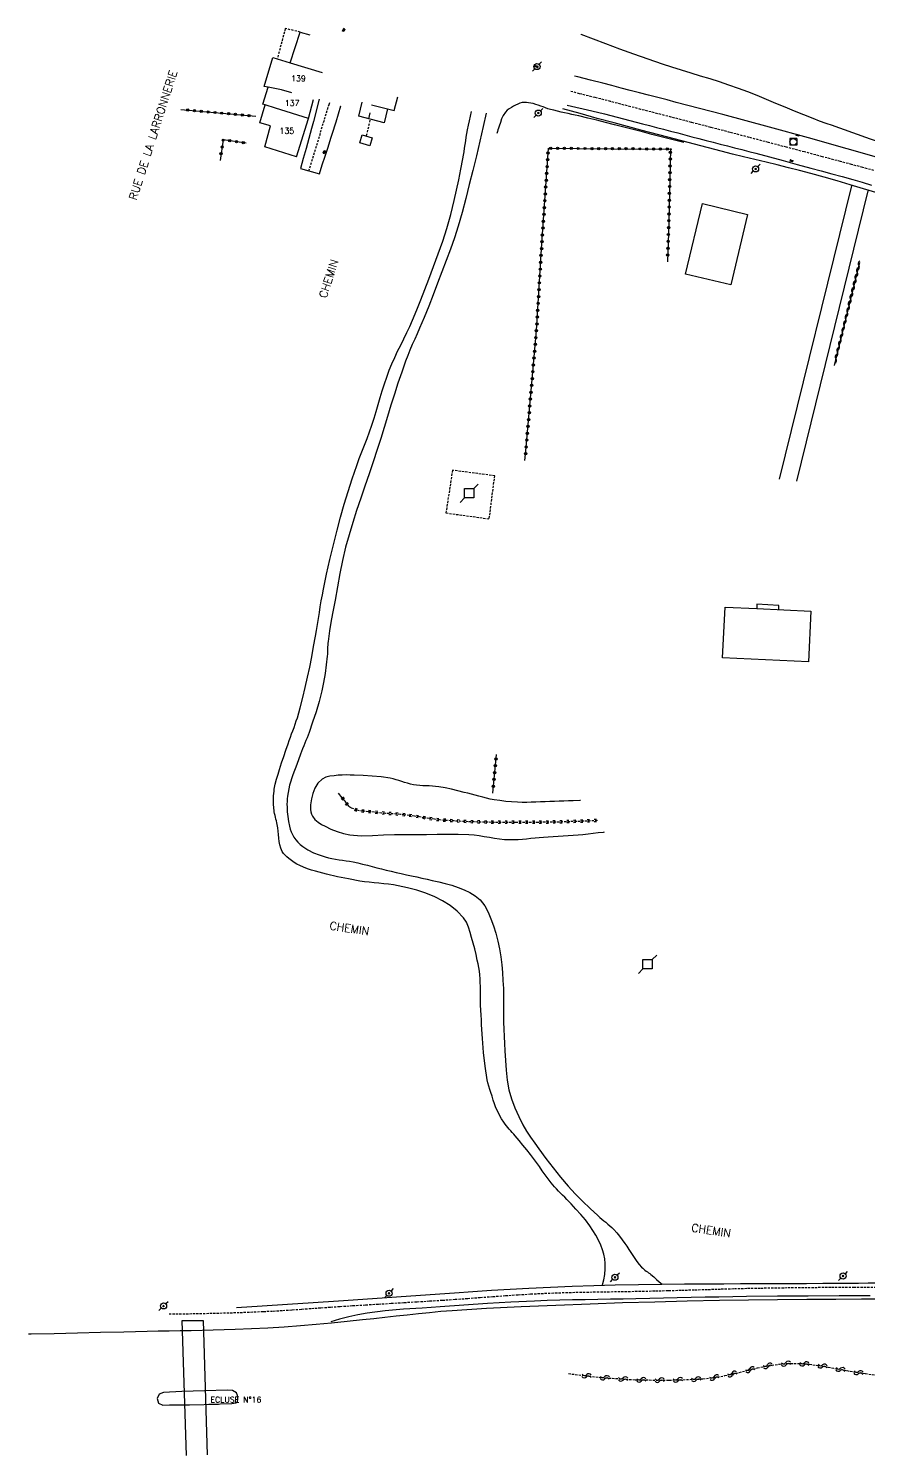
# Model space of a CAD drawing. Header units: millimetres. Extents: x 168000 to 169000, y 126998 to 128000.
# Drawn here: x 168323.3 to 168507, y 127029.2 to 127341.3 of the extents above; entities that cross this region are included whole.
import ezdxf
from ezdxf.enums import TextEntityAlignment as Align

# ---------------------------------------------------------------- set-up
doc = ezdxf.new("R2010")
doc.units = ezdxf.units.MM
doc.linetypes.add('DASHED', pattern=[0.75, 0.5, -0.25])
doc.layers.get('0').update_dxf_attribs({"linetype": 'CONTINUOUS'})
for name, color, linetype in [('barrage', 7, 'CONTINUOUS'), ('W0001', 6, 'DASHED'), ('W0008', 7, 'CONTINUOUS'), ('W0014', 7, 'CONTINUOUS'), ('W0071', 7, 'CONTINUOUS'), ('W0101', 7, 'CONTINUOUS'), ('W0104', 1, 'CONTINUOUS'), ('W0112', 1, 'DASHED'), ('W0211', 2, 'CONTINUOUS'), ('W0214', 2, 'CONTINUOUS'), ('W0220', 5, 'DASHED'), ('W0310', 3, 'CONTINUOUS'), ('W0323', 7, 'CONTINUOUS'), ('W0401', 7, 'CONTINUOUS'), ('W0420', 7, 'CONTINUOUS'), ('W0473', 7, 'CONTINUOUS'), ('W0500', 5, 'DASHED'), ('W0510', 5, 'CONTINUOUS'), ('W0600', 7, 'CONTINUOUS'), ('W0988', 4, 'CONTINUOUS'), ('W0989', 7, 'CONTINUOUS'), ('W0991', 7, 'CONTINUOUS'), ('W1102', 7, 'CONTINUOUS')]:
    doc.layers.add(name, color=color, linetype=linetype)
doc.styles.get("Standard").update_dxf_attribs({"font": 'romans.shx', "width": 0.85})

# ---------------------------------------------------------------- blocks, each defined once
blk = doc.blocks.new('T401')
for p, q in [((-0.3, 0.3), (0, 0.3)), ((-0.3, -0.25), (-0.3, 0.3)), ((-0.3, 0.15), (0, 0.15)), ((-0.3, 0), (0, 0)), ((0, 0.3), (0, -0.25)), ((-0.3, -0.15), (0, -0.15)), ((-0.3, -0.25), (-0.3, -0.3)), ((-0.3, -0.3), (0, -0.3)), ((0, -0.3), (0, -0.25))]:
    blk.add_line(p, q)
blk = doc.blocks.new('T420')
for p, q in [((0.75, 0.75), (-0.75, 0.75)), ((-0.75, 0.75), (-0.75, -0.75)), ((0.75, 0.75), (0.75, -0.75)), ((0.75, -0.75), (-0.75, -0.75))]:
    blk.add_line(p, q)
blk.add_ellipse((0, 0), major_axis=(-0.53, 0.53), ratio=1, start_param=3.926991, end_param=10.210176)
blk = doc.blocks.new('T473')
for p, q in [((-0.166667, 0.166667), (0.166667, -0.166667)), ((-0.166667, -0.166667), (0.166667, 0.166667)), ((0.500001, 0.500001), (1.000002, 1.000002)), ((-1.000002, -1.000002), (-0.500001, -0.500001))]:
    blk.add_line(p, q)
blk.add_ellipse((0, 0), major_axis=(0.471405, 0.471405), ratio=1, start_param=5.4977871438, end_param=11.780972451)
blk = doc.blocks.new('T600')
for p, q in [((-0.999999, 0.999999), (0.999999, 0.999999)), ((-0.999999, -0.999999), (-0.999999, 0.999999)), ((0.999999, 0.999999), (1.999998, 1.999998)), ((0.999999, 0.999999), (0.999999, -0.999999)), ((-0.999999, -0.999999), (-1.999998, -1.999998)), ((0.999999, -0.999999), (-0.999999, -0.999999))]:
    blk.add_line(p, q)
blk = doc.blocks.new('t310o')
at = {"color": 0, "linetype": 'Continuous'}
for centre, start, end in [((-0.5, 0.38), 216.8699, 323.1304), ((0.5, -0.37), 36.8699, 143.1303)]:
    blk.add_arc(centre, 0.625, start, end, dxfattribs=at)
blk = doc.blocks.new('t323o')
at = {"color": 0, "linetype": 'Continuous'}
for radius in [0.25, 0.15]:
    blk.add_circle((0, 0), radius, dxfattribs=at)
blk = doc.blocks.new('t220o')
at = {"color": 0, "linetype": 'Continuous'}
for p, q in [((-0.25, 0.25), (0.25, 0.25)), ((-0.25, -0.25), (0.25, -0.25))]:
    blk.add_line(p, q, dxfattribs=at)
blk = doc.blocks.new('t500o')
at = {"color": 0, "linetype": 'Continuous'}
for centre, start, end in [((-0.5, 0.625), 216.8699, 323.1301), ((0.5, -0.125), 36.8699, 143.1301), ((0.5, -0.625), 36.8699, 143.1301), ((-0.5, 0.125), 216.8699, 323.1301)]:
    blk.add_arc(centre, 0.625, start, end, dxfattribs=at)

msp = doc.modelspace()

# ---------------------------------------------------------------- linework, layer by layer
at = {"layer": 'barrage'}
for points in [[(168357.82, 127029.15), (168356.9, 127058.67), (168361.47, 127058.7), (168362.38, 127029.27)], [(168362.71, 127040.34), (168367.79, 127040.55), (168368.73, 127040.69), (168368.97, 127040.93), (168369.08, 127041.36), (168369, 127042.26), (168368.78, 127042.85), (168367.89, 127043.34), (168366.81, 127043.42), (168361.76, 127043.28), (168356.79, 127043.17), (168352.8, 127042.9), (168351.88, 127042.55), (168351.39, 127041.63), (168351.74, 127040.58), (168352.63, 127040.18), (168354.12, 127040.2), (168358.5, 127040.2), (168364.84, 127040.37)]]:
    msp.add_lwpolyline(points, dxfattribs=at)
at = {"layer": 'W0001'}
for points in [[(168508.25, 127310.23), (168505.81, 127310.9), (168503.37, 127311.55), (168500.92, 127312.2), (168496.99, 127313.26), (168493.05, 127314.3), (168489.12, 127315.33), (168485.18, 127316.36), (168480.97, 127317.47), (168476.75, 127318.57), (168472.54, 127319.67), (168468.33, 127320.76), (168466.12, 127321.34), (168463.9, 127321.91), (168461.69, 127322.47), (168459.48, 127323.04), (168457.27, 127323.61), (168455.06, 127324.18), (168452.85, 127324.75), (168450.64, 127325.33), (168447.25, 127326.19), (168443.85, 127327.04), (168441.9, 127327.55)], [(168384.63, 127310.09), (168385.48, 127312.94), (168386.33, 127315.77), (168387.19, 127318.61), (168388.06, 127321.44), (168389.05, 127324.67), (168389.23, 127325.13)], [(168508.78, 127065.86), (168503.97, 127065.89), (168498.82, 127065.88), (168493.66, 127065.84), (168488.5, 127065.78), (168483.34, 127065.7), (168480.46, 127065.64), (168477.58, 127065.57), (168474.7, 127065.49), (168471.82, 127065.4), (168468.94, 127065.32), (168466.07, 127065.23), (168463.19, 127065.15), (168460.31, 127065.08), (168457.25, 127065.01), (168454.2, 127064.96), (168451.15, 127064.91), (168448.1, 127064.87), (168445.05, 127064.81), (168442, 127064.75), (168438.94, 127064.66), (168435.89, 127064.54), (168433.13, 127064.4), (168430.37, 127064.23), (168427.61, 127064.05), (168424.86, 127063.85), (168422.1, 127063.64), (168419.34, 127063.43), (168416.59, 127063.24), (168413.83, 127063.05), (168411.02, 127062.87), (168408.21, 127062.7), (168405.4, 127062.53), (168402.6, 127062.36), (168399.79, 127062.19), (168396.98, 127062.02), (168394.17, 127061.85), (168391.36, 127061.67), (168389.26, 127061.53), (168387.17, 127061.39), (168385.07, 127061.23), (168382.98, 127061.08), (168380.88, 127060.93), (168378.79, 127060.79), (168376.69, 127060.67), (168374.59, 127060.57), (168369.4, 127060.36), (168364.21, 127060.2), (168359.02, 127060.1), (168353.82, 127060.05)]]:
    msp.add_lwpolyline(points, dxfattribs=at)
at = {"layer": 'W0008'}
for points in [[(168510.86, 127312.54), (168502.4, 127315), (168493.91, 127317.36), (168485.42, 127319.71), (168480.32, 127321.1), (168475.21, 127322.46), (168470.09, 127323.8), (168464.98, 127325.14), (168462.97, 127325.67), (168460.96, 127326.19), (168458.95, 127326.71), (168456.94, 127327.23), (168454.93, 127327.75), (168452.93, 127328.28), (168450.92, 127328.8), (168448.91, 127329.32), (168446.2, 127330.02), (168443.49, 127330.69), (168442.71, 127330.87)], [(168368.78, 127061.54), (168374.37, 127061.89), (168379.95, 127062.26), (168385.54, 127062.62), (168391.12, 127063), (168394.28, 127063.21), (168397.45, 127063.43), (168400.62, 127063.65), (168403.78, 127063.88), (168406.95, 127064.1), (168410.12, 127064.32), (168413.28, 127064.54), (168416.45, 127064.75), (168420.52, 127065.02), (168424.59, 127065.3), (168428.66, 127065.56), (168432.73, 127065.78), (168437.46, 127065.99), (168442.2, 127066.18), (168446.93, 127066.33), (168451.66, 127066.45), (168456.7, 127066.55), (168461.74, 127066.61), (168466.77, 127066.66), (168471.81, 127066.7), (168475.42, 127066.72), (168479.03, 127066.74), (168482.65, 127066.76), (168486.26, 127066.78), (168489.87, 127066.79), (168493.48, 127066.8), (168497.09, 127066.81), (168500.71, 127066.83), (168502.8, 127066.84), (168504.9, 127066.86), (168507, 127066.89), (168509.09, 127066.91)], [(168507.4, 127064.1), (168500.65, 127064.07), (168493.89, 127064.03), (168487.13, 127063.99), (168480.37, 127063.91), (168477.34, 127063.87), (168474.31, 127063.81), (168471.29, 127063.75), (168468.26, 127063.68), (168465.23, 127063.61), (168462.2, 127063.54), (168459.18, 127063.47), (168456.15, 127063.4), (168453.38, 127063.35), (168450.6, 127063.31), (168447.83, 127063.27), (168445.06, 127063.23), (168442.29, 127063.18), (168439.52, 127063.12), (168436.75, 127063.04), (168433.98, 127062.94), (168428.82, 127062.69), (168423.67, 127062.38), (168418.52, 127062.02), (168413.37, 127061.65), (168409.37, 127061.38), (168405.35, 127061.13), (168401.34, 127060.79), (168397.36, 127060.27), (168395.34, 127059.91), (168393.34, 127059.47), (168391.35, 127058.96), (168389.39, 127058.38)]]:
    msp.add_lwpolyline(points, dxfattribs=at)
at = {"layer": 'W0014'}
for points in [[(168386.84, 127325.86), (168386.84, 127325.86), (168386.84, 127325.86), (168386.84, 127325.86), (168385.65, 127320.97), (168385.2, 127319.41), (168384.59, 127317.23), (168383.99, 127315.04), (168383.39, 127312.85), (168382.8, 127310.66)], [(168386.93, 127309.5), (168387.56, 127311.45), (168388.19, 127313.39), (168388.81, 127315.34), (168389.44, 127317.28), (168389.74, 127318.18), (168390.03, 127319.08), (168390.32, 127319.98), (168390.62, 127320.89), (168391.62, 127324.39), (168391.62, 127324.39), (168391.62, 127324.39), (168391.62, 127324.39)], [(168509.19, 127305.25), (168505.95, 127306.25), (168503.08, 127307.12), (168500.21, 127307.97), (168497.32, 127308.79), (168494.43, 127309.59), (168491.99, 127310.23), (168489.54, 127310.85), (168487.09, 127311.46), (168484.64, 127312.05), (168482.18, 127312.64), (168479.73, 127313.24), (168477.28, 127313.84), (168474.83, 127314.46), (168468.97, 127315.97), (168463.12, 127317.51), (168457.28, 127319.07), (168451.44, 127320.63), (168447.69, 127321.64), (168443.94, 127322.67), (168440.19, 127323.7), (168440.19, 127323.7)], [(168441.15, 127324.5), (168441.15, 127324.5), (168441.15, 127324.5), (168446.56, 127323.3), (168446.56, 127323.3), (168446.56, 127323.3), (168449.32, 127322.6), (168452.07, 127321.89), (168454.83, 127321.18), (168457.58, 127320.47), (168459.13, 127320.06), (168460.67, 127319.66), (168462.22, 127319.25), (168463.76, 127318.85), (168465.31, 127318.44), (168466.85, 127318.04), (168468.4, 127317.63), (168469.95, 127317.23), (168471.51, 127316.82), (168473.07, 127316.42), (168474.63, 127316.01), (168476.19, 127315.61), (168477.75, 127315.21), (168479.31, 127314.8), (168480.87, 127314.4), (168482.42, 127313.99), (168485.42, 127313.19), (168488.42, 127312.39), (168491.42, 127311.58), (168494.41, 127310.77), (168496.72, 127310.15), (168499.02, 127309.54), (168501.33, 127308.91), (168503.62, 127308.26), (168505.67, 127307.66), (168507.71, 127307.04)], [(168382.8, 127310.69), (168386.93, 127309.5)]]:
    msp.add_lwpolyline(points, dxfattribs=at)
at = {"layer": 'W0071'}
for points in [[(168376.94, 127171), (168376.91, 127171.49), (168376.89, 127171.98), (168376.89, 127172.48), (168376.89, 127172.97), (168376.91, 127173.46), (168376.94, 127173.95), (168376.99, 127174.44), (168377.05, 127174.93), (168377.25, 127176.03), (168377.55, 127177.11), (168377.88, 127178.17), (168378.21, 127179.23), (168378.65, 127180.64), (168379.11, 127182.05), (168379.59, 127183.45), (168380.07, 127184.84), (168380.32, 127185.56), (168380.58, 127186.27), (168380.85, 127186.98), (168381.11, 127187.68), (168381.37, 127188.39), (168381.63, 127189.11), (168381.87, 127189.82), (168382.1, 127190.54), (168382.73, 127192.73), (168383.3, 127194.94), (168383.84, 127197.15), (168384.34, 127199.37), (168384.81, 127201.61), (168385.23, 127203.85), (168385.64, 127206.09), (168386.04, 127208.34), (168386.27, 127209.63), (168386.49, 127210.93), (168386.7, 127212.22), (168386.91, 127213.52), (168387.12, 127214.81), (168387.34, 127216.1), (168387.57, 127217.39), (168387.82, 127218.68), (168388.5, 127221.93), (168389.23, 127225.16), (168390.01, 127228.38), (168390.82, 127231.59), (168391.57, 127234.4), (168392.35, 127237.21), (168393.18, 127240), (168394.06, 127242.77), (168394.57, 127244.26), (168395.1, 127245.73), (168395.65, 127247.2), (168396.22, 127248.67), (168396.78, 127250.13), (168397.34, 127251.59), (168397.89, 127253.07), (168398.41, 127254.55), (168398.9, 127256.04), (168399.36, 127257.54), (168399.8, 127259.05), (168400.24, 127260.56), (168400.68, 127262.07), (168401.15, 127263.57), (168401.64, 127265.06), (168402.19, 127266.54), (168402.77, 127267.94), (168403.39, 127269.33), (168404.04, 127270.7), (168404.71, 127272.06), (168405.39, 127273.41), (168406.05, 127274.77), (168406.7, 127276.14), (168407.32, 127277.53), (168408.24, 127279.74), (168409.13, 127281.96), (168409.99, 127284.2), (168410.83, 127286.44), (168411.88, 127289.2), (168412.91, 127291.97), (168413.91, 127294.76), (168414.83, 127297.57), (168415.27, 127299.09), (168415.68, 127300.62), (168416.06, 127302.16), (168416.42, 127303.7), (168416.94, 127305.96), (168417.42, 127308.22), (168417.88, 127310.49), (168418.31, 127312.77), (168418.45, 127313.56), (168418.58, 127314.35), (168418.7, 127315.15), (168418.82, 127315.94), (168418.94, 127316.74), (168419.06, 127317.53), (168419.2, 127318.33), (168419.34, 127319.12), (168419.54, 127320.12), (168419.74, 127321.12), (168419.97, 127322.12), (168420.2, 127323.11)], [(168423.43, 127322.79), (168422.77, 127319.86), (168422.03, 127316.64), (168421.26, 127313.42), (168420.47, 127310.2), (168419.72, 127307.16), (168418.97, 127304.11), (168418.17, 127301.07), (168417.29, 127298.05), (168416.46, 127295.53), (168415.58, 127293.03), (168414.65, 127290.54), (168413.72, 127288.06), (168412.78, 127285.56), (168411.81, 127283.06), (168410.83, 127280.58), (168409.83, 127278.1), (168409.33, 127276.9), (168408.82, 127275.71), (168408.3, 127274.52), (168407.77, 127273.33), (168407.25, 127272.14), (168406.74, 127270.95), (168406.25, 127269.75), (168405.78, 127268.54), (168404.92, 127266.14), (168404.1, 127263.73), (168403.32, 127261.31), (168402.57, 127258.89), (168401.83, 127256.45), (168401.09, 127254.02), (168400.34, 127251.59), (168399.57, 127249.17), (168398.69, 127246.51), (168397.79, 127243.85), (168396.87, 127241.2), (168395.96, 127238.55), (168395.07, 127235.88), (168394.21, 127233.21), (168393.4, 127230.52), (168392.66, 127227.81), (168391.99, 127224.95), (168391.42, 127222.06), (168390.91, 127219.17), (168390.39, 127216.28), (168389.95, 127214.03), (168389.51, 127211.77), (168389.11, 127209.51), (168388.8, 127207.23), (168388.76, 127206.83), (168388.73, 127206.42), (168388.72, 127206.02), (168388.71, 127205.61), (168388.7, 127205.21), (168388.69, 127204.8), (168388.67, 127204.4), (168388.63, 127203.99), (168388.42, 127202.08), (168388.16, 127200.17), (168387.84, 127198.26), (168387.45, 127196.38), (168386.86, 127194.08), (168386.18, 127191.81), (168385.43, 127189.57), (168384.66, 127187.33), (168384.45, 127186.73), (168384.22, 127186.13), (168383.98, 127185.53), (168383.73, 127184.94), (168383.49, 127184.35), (168383.25, 127183.75), (168383.02, 127183.15), (168382.8, 127182.55), (168381.97, 127180.32), (168381.12, 127178.07), (168380.39, 127175.77), (168379.94, 127173.39), (168379.88, 127172.8), (168379.84, 127172.2), (168379.82, 127171.6), (168379.83, 127171)], [(168503.32, 127306.88), (168487.52, 127242.7)], [(168506.92, 127305.76), (168491.27, 127242.25)], [(168448.86, 127066.45), (168449.17, 127067.6), (168449.37, 127068.77), (168449.46, 127069.96), (168449.45, 127071.15), (168449.34, 127072.17), (168449.12, 127073.18), (168448.83, 127074.16), (168448.48, 127075.12), (168447.98, 127076.24), (168447.4, 127077.33), (168446.76, 127078.37), (168446.07, 127079.39), (168445.12, 127080.66), (168444.1, 127081.87), (168443.04, 127083.05), (168441.97, 127084.22), (168441.52, 127084.7), (168441.07, 127085.16), (168440.6, 127085.62), (168440.13, 127086.07), (168439.66, 127086.52), (168439.2, 127086.99), (168438.76, 127087.46), (168438.32, 127087.95), (168437.63, 127088.8), (168436.96, 127089.67), (168436.31, 127090.55), (168435.68, 127091.45), (168435.05, 127092.34), (168434.42, 127093.24), (168433.77, 127094.13), (168433.11, 127095), (168432.28, 127096.04), (168431.44, 127097.06), (168430.59, 127098.08), (168429.74, 127099.1), (168429.43, 127099.47), (168429.11, 127099.83), (168428.79, 127100.19), (168428.47, 127100.54), (168428.16, 127100.91), (168427.85, 127101.27), (168427.56, 127101.65), (168427.28, 127102.05), (168426.79, 127102.81), (168426.34, 127103.6), (168425.93, 127104.41), (168425.55, 127105.23), (168425.23, 127106.05), (168424.95, 127106.88), (168424.7, 127107.72), (168424.44, 127108.55), (168424.22, 127109.24), (168424, 127109.93), (168423.8, 127110.63), (168423.63, 127111.34), (168423.16, 127114.32), (168422.85, 127117.33), (168422.63, 127120.35), (168422.42, 127123.35), (168422.35, 127124.42), (168422.29, 127125.49), (168422.24, 127126.55), (168422.2, 127127.62), (168422.18, 127128.45), (168422.16, 127129.28), (168422.16, 127130.11), (168422.15, 127130.94), (168422.14, 127131.77), (168422.12, 127132.6), (168422.08, 127133.43), (168422.01, 127134.26), (168421.92, 127135.09), (168421.79, 127135.91), (168421.64, 127136.72), (168421.47, 127137.53), (168421.2, 127138.77), (168420.91, 127140.01), (168420.58, 127141.23), (168420.2, 127142.45), (168419.87, 127143.55), (168419.52, 127144.68), (168419.08, 127145.78), (168418.45, 127146.79), (168417.09, 127148.23), (168415.54, 127149.43), (168413.87, 127150.44), (168412.16, 127151.33), (168410.22, 127152.16), (168408.22, 127152.8), (168406.2, 127153.31), (168404.16, 127153.76), (168403.12, 127153.96), (168402.06, 127154.11), (168401.01, 127154.23), (168399.95, 127154.33), (168398.89, 127154.42), (168397.84, 127154.53), (168396.79, 127154.65), (168395.74, 127154.81), (168393.29, 127155.26), (168390.86, 127155.75), (168388.44, 127156.3), (168386.04, 127156.95), (168385.17, 127157.21), (168384.3, 127157.49), (168383.44, 127157.81), (168382.61, 127158.19), (168381.99, 127158.52), (168381.38, 127158.89), (168380.79, 127159.29), (168380.23, 127159.73), (168379.82, 127160.07), (168379.42, 127160.43), (168379.05, 127160.83), (168378.75, 127161.3), (168378.45, 127162), (168378.24, 127162.73), (168378.1, 127163.47), (168378.01, 127164.22), (168377.95, 127164.95), (168377.89, 127165.69), (168377.82, 127166.43), (168377.7, 127167.16), (168377.61, 127167.56), (168377.51, 127167.96), (168377.41, 127168.36), (168377.31, 127168.77), (168377.21, 127169.17), (168377.12, 127169.58), (168377.05, 127169.98), (168376.99, 127170.4), (168376.98, 127170.55), (168376.97, 127170.7), (168376.95, 127170.85), (168376.94, 127171)], [(168379.83, 127171), (168379.88, 127169.94), (168379.99, 127168.89), (168380.16, 127167.84), (168380.37, 127166.81), (168380.54, 127166.18), (168380.75, 127165.56), (168381.02, 127164.97), (168381.34, 127164.4), (168381.75, 127163.82), (168382.2, 127163.29), (168382.71, 127162.79), (168383.26, 127162.35), (168384.4, 127161.62), (168385.62, 127161.01), (168386.87, 127160.51), (168388.15, 127160.08), (168388.9, 127159.87), (168389.66, 127159.71), (168390.43, 127159.57), (168391.21, 127159.47), (168391.98, 127159.37), (168392.75, 127159.26), (168393.51, 127159.15), (168394.28, 127159), (168395.32, 127158.77), (168396.37, 127158.52), (168397.41, 127158.26), (168398.44, 127158), (168399.48, 127157.73), (168400.52, 127157.46), (168401.55, 127157.2), (168402.6, 127156.95), (168403.72, 127156.69), (168404.84, 127156.44), (168405.97, 127156.2), (168407.09, 127155.96), (168408.22, 127155.72), (168409.35, 127155.47), (168410.47, 127155.22), (168411.59, 127154.95), (168413.03, 127154.62), (168414.47, 127154.29), (168415.91, 127153.91), (168417.31, 127153.41), (168418.57, 127152.89), (168419.83, 127152.31), (168421.03, 127151.59), (168422.09, 127150.68), (168423.09, 127149.41), (168423.86, 127147.99), (168424.46, 127146.51), (168425.01, 127145.04), (168425.55, 127143.37), (168425.96, 127141.67), (168426.29, 127139.95), (168426.58, 127138.23), (168426.81, 127136.51), (168426.97, 127134.77), (168427.08, 127133.03), (168427.17, 127131.29), (168427.2, 127130.37), (168427.21, 127129.46), (168427.21, 127128.54), (168427.2, 127127.62), (168427.19, 127126.7), (168427.18, 127125.78), (168427.18, 127124.87), (168427.2, 127123.95), (168427.25, 127122.38), (168427.32, 127120.81), (168427.41, 127119.25), (168427.52, 127117.68), (168427.66, 127115.55), (168427.78, 127113.41), (168427.99, 127111.26), (168428.39, 127109.15), (168428.96, 127107.16), (168429.69, 127105.22), (168430.54, 127103.33), (168431.46, 127101.48), (168432.25, 127100.1), (168433.11, 127098.78), (168434.03, 127097.49), (168434.95, 127096.21), (168436.47, 127094.13), (168438.03, 127092.07), (168439.64, 127090.05), (168441.32, 127088.08), (168442.87, 127086.4), (168444.48, 127084.78), (168446.13, 127083.19), (168447.8, 127081.63), (168448.24, 127081.24), (168448.68, 127080.87), (168449.14, 127080.51), (168449.59, 127080.15), (168450.05, 127079.78), (168450.49, 127079.41), (168450.93, 127079.02), (168451.34, 127078.61), (168451.98, 127077.88), (168452.58, 127077.11), (168453.15, 127076.33), (168453.72, 127075.55), (168454.18, 127074.9), (168454.62, 127074.24), (168455.06, 127073.57), (168455.49, 127072.9), (168455.93, 127072.23), (168456.39, 127071.58), (168456.88, 127070.94), (168457.42, 127070.34), (168457.65, 127070.11), (168457.89, 127069.9), (168458.15, 127069.69), (168458.41, 127069.5), (168458.67, 127069.31), (168458.93, 127069.12), (168459.19, 127068.92), (168459.44, 127068.72), (168460.06, 127068.2), (168460.68, 127067.68), (168461.29, 127067.15), (168461.9, 127066.61)]]:
    msp.add_lwpolyline(points, dxfattribs=at)
at = {"layer": 'W0101'}
for points in [[(168380.53, 127333.75), (168382.74, 127340.51), (168384.86, 127339.91)], [(168375.7, 127328.46), (168374.86, 127328.6), (168376.75, 127334.97), (168380.53, 127333.75)], [(168375.08, 127324.6), (168374.54, 127324.76), (168375.7, 127328.46)], [(168398.29, 127324.59), (168403.28, 127323.33), (168404.08, 127326.36)], [(168381.88, 127313.23), (168375, 127315.44), (168376.21, 127320.03), (168373.89, 127320.66), (168375.08, 127324.6)], [(168384.54, 127321.64), (168385.65, 127325.76)], [(168381.88, 127313.23), (168384.54, 127321.64)]]:
    msp.add_lwpolyline(points, dxfattribs=at)
for points in [[(168470.73, 127303), (168480.59, 127300.64), (168476.91, 127285.22), (168467.04, 127287.57)], [(168493.95, 127202.76), (168475.14, 127203.64), (168475.66, 127214.74), (168482.61, 127214.41), (168494.46, 127213.86)]]:
    msp.add_lwpolyline(points, close=True, dxfattribs=at)
at = {"layer": 'W0104'}
for points in [[(168401.83, 127323.69), (168401.06, 127320.68), (168395.52, 127322.11), (168396.27, 127325.15)], [(168397.7, 127321.55), (168398.02, 127322.82)], [(168487.45, 127214.19), (168487.45, 127215.08), (168482.65, 127215.35), (168482.61, 127214.41)]]:
    msp.add_lwpolyline(points, dxfattribs=at)
msp.add_lwpolyline([(168397.95, 127315.63), (168395.76, 127316.28), (168396.28, 127318.02), (168398.47, 127317.37), (168397.95, 127315.63)], close=True, dxfattribs=at)
at = {"layer": 'W0112'}
for points in [[(168382.74, 127340.51), (168379.45, 127341.29), (168377.7, 127334.66)], [(168397.25, 127317.87), (168398.09, 127321.44)], [(168424.09, 127234.1), (168425.28, 127243.45), (168416.02, 127244.66), (168414.61, 127235.32), (168423.96, 127234.05)]]:
    msp.add_lwpolyline(points, dxfattribs=at)
at = {"layer": 'W0211'}
for points in [[(168466.63, 127316.34), (168464.88, 127316.79), (168463.14, 127317.24), (168461.4, 127317.69), (168459.66, 127318.14), (168457.62, 127318.67), (168455.58, 127319.19), (168453.54, 127319.71), (168451.5, 127320.22), (168449.55, 127320.72), (168447.59, 127321.21), (168445.63, 127321.69), (168443.67, 127322.17), (168442.89, 127322.35), (168442.12, 127322.52), (168441.34, 127322.69), (168440.56, 127322.86), (168439.78, 127323.03), (168439, 127323.21), (168438.23, 127323.4), (168437.46, 127323.6), (168436.92, 127323.76), (168436.39, 127323.94), (168435.86, 127324.14), (168435.33, 127324.33), (168434.8, 127324.52), (168434.26, 127324.7), (168433.72, 127324.86), (168433.17, 127324.98), (168432.7, 127325.06), (168432.23, 127325.11), (168431.75, 127325.13), (168431.28, 127325.08), (168430.78, 127324.96), (168430.31, 127324.77), (168429.85, 127324.54), (168429.41, 127324.3), (168428.93, 127324.03), (168428.45, 127323.75), (168428, 127323.41), (168427.6, 127323.01), (168427.14, 127322.29), (168426.79, 127321.51), (168426.52, 127320.71), (168426.25, 127319.93), (168426.11, 127319.53), (168425.99, 127319.14), (168425.87, 127318.74), (168425.77, 127318.33)], [(168444.01, 127172.41), (168443.9, 127172.4), (168442.46, 127172.37), (168441.43, 127172.34), (168440.41, 127172.3), (168439.39, 127172.26), (168438.36, 127172.21), (168437.34, 127172.17), (168436.32, 127172.13), (168435.3, 127172.1), (168434.27, 127172.07), (168433.27, 127172.05), (168432.28, 127172.02), (168431.28, 127172.02), (168430.28, 127172.04), (168428.98, 127172.12), (168427.69, 127172.23), (168426.4, 127172.39), (168425.12, 127172.58), (168424.29, 127172.74), (168423.46, 127172.93), (168422.64, 127173.13), (168421.82, 127173.35), (168421.01, 127173.57), (168420.19, 127173.79), (168419.38, 127174), (168418.56, 127174.2), (168417.19, 127174.53), (168415.81, 127174.87), (168414.44, 127175.17), (168413.05, 127175.42), (168412.35, 127175.51), (168411.66, 127175.56), (168410.96, 127175.6), (168410.26, 127175.63), (168409.57, 127175.66), (168408.87, 127175.71), (168408.17, 127175.78), (168407.48, 127175.88), (168406.84, 127176.01), (168406.2, 127176.18), (168405.57, 127176.38), (168404.94, 127176.58), (168404.32, 127176.78), (168403.69, 127176.98), (168403.05, 127177.15), (168402.41, 127177.28), (168400.44, 127177.57), (168398.46, 127177.76), (168396.48, 127177.87), (168394.49, 127177.96), (168393.62, 127177.99), (168392.75, 127178.01), (168391.88, 127178), (168391.01, 127177.93), (168390.14, 127177.85), (168389.23, 127177.77), (168388.32, 127177.54), (168387.5, 127177.09), (168386.6, 127176.19), (168385.95, 127175.11), (168385.51, 127173.95), (168385.2, 127172.77), (168385.12, 127172.33), (168385.05, 127171.89), (168385, 127171.45), (168384.98, 127171)], [(168384.98, 127171), (168385, 127170.48), (168385.08, 127169.97), (168385.22, 127169.47), (168385.42, 127168.99), (168385.95, 127168.25), (168386.64, 127167.66), (168387.4, 127167.19), (168388.15, 127166.78), (168389.45, 127166.14), (168390.8, 127165.61), (168392.19, 127165.21), (168393.6, 127164.91), (168396.04, 127164.69), (168398.5, 127164.74), (168400.93, 127164.88), (168403.35, 127164.97), (168404.23, 127164.98), (168405.1, 127164.98), (168405.97, 127164.99), (168406.85, 127165), (168407.72, 127165.01), (168408.6, 127165.01), (168409.47, 127165.02), (168410.35, 127165.02), (168412.67, 127165.05), (168414.99, 127165.09), (168417.31, 127165.09), (168419.64, 127165), (168420.76, 127164.9), (168421.88, 127164.75), (168422.99, 127164.57), (168424.1, 127164.38), (168425.21, 127164.2), (168426.32, 127164.04), (168427.45, 127163.92), (168428.57, 127163.86), (168429.5, 127163.86), (168430.42, 127163.9), (168431.34, 127163.97), (168432.26, 127164.06), (168433.17, 127164.16), (168434.09, 127164.26), (168435, 127164.35), (168435.92, 127164.43), (168437, 127164.51), (168438.09, 127164.58), (168439.17, 127164.65), (168440.26, 127164.72), (168441.34, 127164.79), (168442.42, 127164.86), (168443.51, 127164.94), (168444.59, 127165.02), (168445.71, 127165.13), (168446.83, 127165.25), (168447.94, 127165.39), (168449.06, 127165.52), (168449.26, 127165.54)]]:
    msp.add_lwpolyline(points, dxfattribs=at)
at = {"layer": 'W0214'}
msp.add_lwpolyline([(168444.12, 127340.06), (168444.12, 127340.06), (168449.48, 127338.05), (168452.56, 127336.85), (168455.67, 127335.73), (168458.8, 127334.65), (168461.93, 127333.59), (168463.99, 127332.91), (168466.07, 127332.25), (168468.15, 127331.61), (168470.23, 127330.97), (168472.31, 127330.33), (168474.39, 127329.68), (168476.45, 127328.99), (168478.51, 127328.27), (168480.58, 127327.5), (168482.63, 127326.69), (168484.67, 127325.85), (168486.7, 127324.99), (168488.74, 127324.14), (168490.77, 127323.29), (168492.82, 127322.46), (168494.87, 127321.66), (168496.28, 127321.13), (168497.69, 127320.62), (168499.11, 127320.12), (168500.52, 127319.62), (168501.94, 127319.13), (168503.36, 127318.64), (168504.78, 127318.14), (168506.19, 127317.63), (168510.75, 127315.98)], dxfattribs=at)
at = {"layer": 'W0220'}
for points in [[(168393.59, 127171), (168393.39, 127171.18), (168393.2, 127171.39), (168393.02, 127171.6), (168392.86, 127171.82), (168392.7, 127172.04), (168392.54, 127172.26), (168392.37, 127172.48), (168392.2, 127172.69), (168391.92, 127173.02), (168391.64, 127173.35), (168391.36, 127173.68), (168391.09, 127174.02)], [(168447.74, 127168.02), (168443.96, 127167.86), (168439.4, 127167.71), (168434.84, 127167.64), (168429.72, 127167.62), (168424.59, 127167.64), (168419.46, 127167.77), (168414.34, 127168.07), (168413.23, 127168.18), (168412.12, 127168.32), (168411.01, 127168.47), (168409.91, 127168.65), (168408.8, 127168.82), (168407.7, 127169), (168406.59, 127169.15), (168405.48, 127169.29), (168404.66, 127169.37), (168403.84, 127169.44), (168403.01, 127169.5), (168402.19, 127169.55), (168401.36, 127169.61), (168400.54, 127169.68), (168399.72, 127169.76), (168398.9, 127169.86), (168397.67, 127169.98), (168396.4, 127170.07), (168395.12, 127170.29), (168393.93, 127170.78), (168393.84, 127170.83), (168393.75, 127170.88), (168393.67, 127170.94), (168393.59, 127171)]]:
    msp.add_lwpolyline(points, dxfattribs=at)
at = {"layer": 'W0310'}
msp.add_lwpolyline([(168505.09, 127290.13), (168499.53, 127267.59)], dxfattribs=at)
at = {"layer": 'W0323'}
for points in [[(168356.6, 127323.61), (168373.02, 127322.09)], [(168370.92, 127316.23), (168365.87, 127316.93), (168365.19, 127312.42)], [(168431.85, 127246.79), (168432.09, 127248.88), (168434.41, 127275.26), (168435.6, 127294.27), (168437.03, 127315.09), (168450.67, 127315.01), (168464.03, 127314.93)], [(168463.74, 127315.07), (168463.36, 127298.73), (168463.06, 127290.24)], [(168424.85, 127174.04), (168425.64, 127182.47)]]:
    msp.add_lwpolyline(points, dxfattribs=at)
at = {"layer": 'W0500'}
msp.add_lwpolyline([(168441.42, 127047.05), (168448.74, 127046.18), (168456.09, 127045.7), (168463.46, 127045.61), (168470.83, 127045.91), (168473.25, 127046.18), (168475.65, 127046.61), (168478.02, 127047.14), (168480.38, 127047.73), (168482.75, 127048.3), (168485.14, 127048.79), (168487.56, 127049.15), (168490, 127049.3), (168492.08, 127049.27), (168494.15, 127049.1), (168496.21, 127048.83), (168498.25, 127048.48), (168500.28, 127048.09), (168502.3, 127047.71), (168504.33, 127047.35), (168506.37, 127047.05), (168508.78, 127046.74)], dxfattribs=at)
at = {"layer": 'W0510'}
msp.add_lwpolyline([(168511.17, 127063.37), (168505.55, 127063.33), (168499.92, 127063.29), (168493.55, 127063.26), (168487.18, 127063.2), (168480.8, 127063.13), (168474.43, 127063.02), (168467.37, 127062.88), (168460.3, 127062.71), (168453.24, 127062.51), (168446.18, 127062.27), (168438.62, 127061.98), (168431.05, 127061.68), (168423.49, 127061.3), (168415.94, 127060.81), (168413.48, 127060.61), (168411.03, 127060.38), (168408.59, 127060.13), (168406.14, 127059.87), (168403.69, 127059.6), (168401.25, 127059.33), (168398.8, 127059.06), (168396.36, 127058.81), (168392.97, 127058.46), (168389.58, 127058.11), (168386.19, 127057.77), (168382.8, 127057.49), (168379.23, 127057.24), (168375.65, 127057.03), (168372.07, 127056.85), (168368.49, 127056.7), (168366.08, 127056.62), (168363.67, 127056.55), (168361.26, 127056.5), (168358.85, 127056.45), (168356.44, 127056.41), (168354.03, 127056.37), (168351.62, 127056.32), (168349.21, 127056.27), (168344.13, 127056.15), (168339.05, 127056.03), (168333.97, 127055.91), (168328.9, 127055.79), (168323.82, 127055.67), (168323.28, 127055.66)], dxfattribs=at)
at = {"layer": 'W1102'}
for points in [[(168380.53, 127333.75), (168387.5, 127331.66)], [(168380.88, 127327.26), (168378.61, 127327.87), (168375.7, 127328.46)], [(168384.54, 127321.64), (168377.32, 127323.87), (168375.08, 127324.6)]]:
    msp.add_lwpolyline(points, dxfattribs=at)

# ---------------------------------------------------------------- block references
at = {"layer": 'W0220'}
for p, rotation in [((168392.05, 127172.86), 130.7121477190476), ((168392.96, 127171.67), 126.8949227867924), ((168394.94, 127170.37), 158.1177072482484), ((168396.41, 127170.07), 175.6852371656409), ((168397.91, 127169.95), 174.4765753317487), ((168399.4, 127169.8), 173.0700703098503), ((168400.89, 127169.65), 175.4343902272836), ((168402.39, 127169.54), 176.214673339197), ((168403.88, 127169.44), 175.2731727511047), ((168405.38, 127169.3), 174.233119584), ((168406.87, 127169.11), 171.8638487705865), ((168408.35, 127168.89), 171.1618414763336), ((168409.83, 127168.66), 170.8804496982832), ((168411.31, 127168.43), 171.8597123304794), ((168412.8, 127168.23), 173.02571836687), ((168414.29, 127168.08), 174.6108667206557), ((168415.79, 127167.99), 176.6192139422868), ((168417.29, 127167.9), 176.6192139422868), ((168418.78, 127167.81), 176.6192139422868), ((168420.28, 127167.75), 178.5673522463463), ((168421.78, 127167.71), 178.5673522463463), ((168423.28, 127167.68), 178.5673522463463), ((168424.78, 127167.64), 179.7671871453683), ((168426.28, 127167.64), 179.7671871453683), ((168427.78, 127167.63), 179.7671871453683), ((168429.28, 127167.62), 179.7671871453683), ((168430.78, 127167.63), 180.2175246866803), ((168432.28, 127167.63), 180.2175246866803), ((168433.78, 127167.64), 180.2175246866803), ((168435.28, 127167.65), 180.9042024510776), ((168436.78, 127167.67), 180.9042024510776), ((168438.28, 127167.7), 180.9042024510776), ((168439.78, 127167.73), 181.88958889504), ((168441.28, 127167.78), 181.88958889504), ((168442.78, 127167.83), 181.88958889504), ((168444.28, 127167.88), 182.2747366859311), ((168445.78, 127167.94), 182.2747366859311), ((168447.28, 127168), 182.2747366859311)]:
    msp.add_blockref('t220o', p, dxfattribs=dict(at, rotation=rotation))
at = {"layer": 'W0310', "rotation": 256.1397504534995}
for p in [(168504.56, 127287.98), (168504.92, 127289.43), (168503.84, 127285.07), (168504.2, 127286.52), (168503.12, 127282.15), (168503.48, 127283.61), (168502.4, 127279.24), (168502.76, 127280.7), (168501.68, 127276.33), (168502.04, 127277.78), (168500.96, 127273.42), (168501.32, 127274.87), (168499.89, 127269.05), (168500.25, 127270.5), (168500.6, 127271.96)]:
    msp.add_blockref('t310o', p, dxfattribs=at)
at = {"layer": 'W0323'}
for p, rotation in [((168358.1, 127323.47), 354.7086020162354), ((168359.59, 127323.33), 354.7086020162354), ((168361.08, 127323.19), 354.7086020162354), ((168362.58, 127323.05), 354.7086020162354), ((168364.07, 127322.92), 354.7086020162354), ((168365.56, 127322.78), 354.7086020162354), ((168367.06, 127322.64), 354.7086020162354), ((168368.55, 127322.5), 354.7086020162354), ((168370.05, 127322.36), 354.7086020162354), ((168371.54, 127322.22), 354.7086020162354), ((168365.86, 127316.87), 261.4860023965389), ((168367.29, 127316.73), 172.0844846605852), ((168365.41, 127313.9), 261.4860023965389), ((168365.64, 127315.39), 261.4860023965389), ((168368.78, 127316.52), 172.0844846605852), ((168370.27, 127316.32), 172.0844846605852), ((168436.96, 127314.09), 86.06756611282461), ((168437.53, 127315.09), 359.6596317974203), ((168439.03, 127315.08), 359.6596317974203), ((168440.53, 127315.07), 359.6596317974203), ((168442.03, 127315.06), 359.6596317974203), ((168443.53, 127315.05), 359.6596317974203), ((168445.03, 127315.05), 359.6596317974203), ((168446.53, 127315.04), 359.6596317974203), ((168448.03, 127315.03), 359.6596317974203), ((168449.53, 127315.02), 359.6596317974203), ((168451.03, 127315.01), 359.6527600894302), ((168452.53, 127315), 359.6527600894302), ((168454.03, 127314.99), 359.6527600894302), ((168455.53, 127314.98), 359.6527600894302), ((168457.03, 127314.97), 359.6527600894302), ((168458.53, 127314.96), 359.6527600894302), ((168460.03, 127314.96), 359.6527600894302), ((168461.53, 127314.95), 359.6527600894302), ((168463.03, 127314.94), 359.6527600894302), ((168463.72, 127314.23), 268.6743836119647), ((168436.75, 127311.1), 86.06756611282461), ((168436.86, 127312.6), 86.06756611282461), ((168463.65, 127311.23), 268.6743836119647), ((168463.68, 127312.73), 268.6743836119647), ((168436.55, 127308.11), 86.06756611282461), ((168436.65, 127309.6), 86.06756611282461), ((168463.58, 127308.23), 268.6743836119647), ((168463.61, 127309.73), 268.6743836119647), ((168436.34, 127305.11), 86.06756611282461), ((168436.44, 127306.61), 86.06756611282461), ((168463.51, 127305.23), 268.6743836119647), ((168463.54, 127306.73), 268.6743836119647), ((168436.14, 127302.12), 86.06756611282461), ((168436.24, 127303.62), 86.06756611282461), ((168463.44, 127302.23), 268.6743836119647), ((168463.47, 127303.73), 268.6743836119647), ((168435.93, 127299.13), 86.06756611282461), ((168436.03, 127300.63), 86.06756611282461), ((168463.37, 127299.23), 268.6743836119647), ((168463.4, 127300.73), 268.6743836119647), ((168435.72, 127296.14), 86.06756611282461), ((168435.83, 127297.63), 86.06756611282461), ((168463.27, 127296.23), 268.01298268416), ((168463.32, 127297.73), 268.01298268416), ((168435.43, 127291.65), 86.42366543739024), ((168435.53, 127293.14), 86.42366543739024), ((168435.62, 127294.64), 86.06756611282461), ((168463.12, 127291.74), 268.01298268416), ((168463.17, 127293.23), 268.01298268416), ((168463.22, 127294.73), 268.01298268416), ((168435.24, 127288.65), 86.42366543739024), ((168435.34, 127290.15), 86.42366543739024), ((168435.06, 127285.66), 86.42366543739024), ((168435.15, 127287.15), 86.42366543739024), ((168434.87, 127282.66), 86.42366543739024), ((168434.96, 127284.16), 86.42366543739024), ((168434.68, 127279.67), 86.42366543739024), ((168434.78, 127281.17), 86.42366543739024), ((168434.5, 127276.67), 86.42366543739024), ((168434.59, 127278.17), 86.42366543739024), ((168434.27, 127273.68), 84.96953141619139), ((168434.4, 127275.18), 84.96953141619139), ((168434.01, 127270.7), 84.96953141619139), ((168434.14, 127272.19), 84.96953141619139), ((168433.74, 127267.71), 84.96953141619139), ((168433.87, 127269.2), 84.96953141619139), ((168433.48, 127264.72), 84.96953141619139), ((168433.61, 127266.21), 84.96953141619139), ((168433.22, 127261.73), 84.96953141619139), ((168433.35, 127263.22), 84.96953141619139), ((168432.95, 127258.74), 84.96953141619139), ((168433.09, 127260.24), 84.96953141619139), ((168432.56, 127254.26), 84.96953141619139), ((168432.69, 127255.75), 84.96953141619139), ((168432.82, 127257.25), 84.96953141619139), ((168432.3, 127251.27), 84.96953141619139), ((168432.43, 127252.76), 84.96953141619139), ((168432.02, 127248.28), 83.46648802430742), ((168432.16, 127249.78), 84.96953141619139), ((168425.41, 127180.02), 84.64779042611484), ((168425.55, 127181.51), 84.64779042611484), ((168425.13, 127177.03), 84.64779042611484), ((168425.27, 127178.52), 84.64779042611484), ((168424.99, 127175.54), 84.64779042611484)]:
    msp.add_blockref('t323o', p, dxfattribs=dict(at, rotation=rotation))
at = {"layer": 'W0401'}
for p, rotation in [((168392.09, 127340.99), 161.5174484554758), ((168434.49, 127333.11), 71.32437699372889), ((168491.62, 127318.09), 74.57980907669705), ((168388.13, 127314.23), 342.089454486664), ((168490.14, 127312.21), 254.9287069786468)]:
    msp.add_blockref('T401', p, dxfattribs=dict(at, rotation=rotation))
at = {"layer": 'W0420'}
msp.add_blockref('T420', (168490.59, 127316.5), dxfattribs=at)
at = {"layer": 'W0473'}
for p in [(168434.52, 127332.97), (168434.8, 127322.8), (168482.35, 127310.59), (168451.58, 127068.13), (168501.49, 127068.4), (168402.16, 127064.64), (168352.82, 127061.86)]:
    msp.add_blockref('T473', p, dxfattribs=at)
at = {"layer": 'W0500'}
for p, rotation in [((168481.14, 127047.91), 13.55110968392733), ((168485.04, 127048.77), 11.65131588513417), ((168489.01, 127049.24), 3.702937775266519), ((168493.01, 127049.19), 355.3230905979157), ((168496.98, 127048.7), 350.3146648313626), ((168500.91, 127047.97), 349.1933869687525), ((168445.39, 127046.58), 353.1854766976921), ((168449.37, 127046.14), 356.2472733024606), ((168453.36, 127045.88), 356.2472733024606), ((168457.35, 127045.68), 359.3090712300542), ((168461.35, 127045.63), 359.3090712300542), ((168465.35, 127045.69), 2.370870479717113), ((168469.35, 127045.85), 2.370870479717113), ((168473.33, 127046.19), 10.15461111003807), ((168477.25, 127046.97), 12.73649733656654), ((168504.85, 127047.27), 351.6182915229651)]:
    msp.add_blockref('t500o', p, dxfattribs=dict(at, rotation=rotation))
at = {"layer": 'W0600'}
for p in [(168419.69, 127239.64), (168458.71, 127136.61)]:
    msp.add_blockref('T600', p, dxfattribs=at)

# ---------------------------------------------------------------- texts
at = {"layer": 'W0988'}
msp.add_text('ECLUSE N°16 ', height=1.25, dxfattribs=at).set_placement((168369.08, 127041.36), align=Align.MIDDLE_CENTER)
at = {"layer": 'W0989'}
for s, rotation, p in [('RUE DE LA LARRONNERIE ', 72.3318, (168346.86, 127303.6)), ('CHEMIN', 72.2188, (168388.44, 127282.16)), ('CHEMIN', 351.4187, (168389.06, 127144.23)), ('CHEMIN', 351.4187, (168468.2, 127078.15))]:
    msp.add_text(s, height=1.75, rotation=rotation, dxfattribs=at).set_placement(p)
at = {"layer": 'W0991'}
for s, p in [('139', (168382.34, 127330.37)), ('137', (168380.96, 127324.98)), ('135', (168379.8, 127318.91))]:
    msp.add_text(s, height=1.25, dxfattribs=at).set_placement(p, align=Align.MIDDLE_CENTER)

doc.saveas('drawing.dxf')
